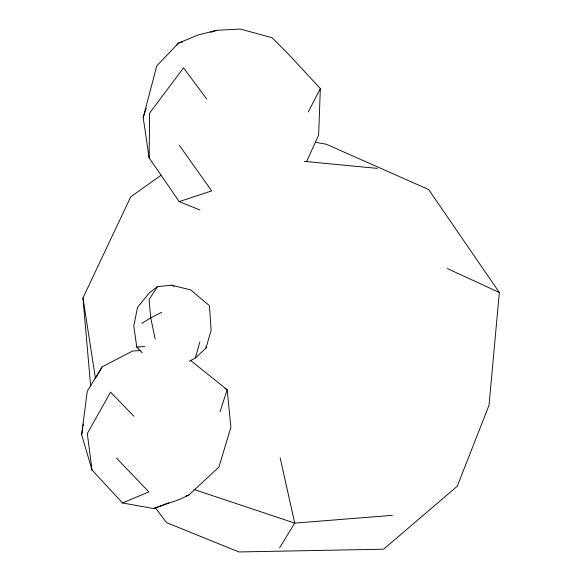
<?xml version="1.0" encoding="UTF-8"?>
<svg xmlns="http://www.w3.org/2000/svg" width="581" height="581" viewBox="0 0 581 581"><rect width="100%" height="100%" fill="white"/><g stroke="black" fill="none" stroke-linecap="round" stroke-linejoin="round"><path stroke-width="0.87" d="M199.937 209.981L179.238 201.636L149.135 157.894L149.615 113.128L183.516 67.846L206.647 98.93M149.135 157.894L143.18 117.602L156.768 65.907L178.432 43.132L198.07 34.976L216.757 30.299L240.338 29.05L272.002 37.692L287.065 52.682L320.334 88.515L318.642 135.053L306.695 161.395M189.253 361.237L195.289 358.063L206.052 348.019L206.168 346.276M315.606 142.323L326.326 144.233L428.669 189.559L499.333 292.497L489.035 405.189L457.283 486.217L383.627 549.205L238.885 551.95L166.551 522.624L155.2 507.474M190.343 360.249L227.178 389.757L230.897 427.267L218.906 467.066L188.89 494.983L180.095 499.21L153.595 508.564L122.489 502.964L91.994 469.985L81.667 434.741L87.259 391.245L102.096 366.843L132.65 351.026L140.587 350.539M81.667 434.741L82.792 427.645M83.076 425.866L83.359 424.094M195.289 358.063L199.842 341.875M206.052 348.019L211.128 330.197L209.443 305.708L190.655 289.868L171.482 285.227L157.415 286.644L149.426 292.766L137.515 307.327L133.79 326.064L136.76 347.024L142.236 352.892M143.18 117.602L146.216 108.189M220.025 411.66L227.178 389.757L224.891 388.384M90.658 386.278L82.967 297.966L130.71 196.857L161.002 175.302M308.264 111.995L320.334 88.515M96.431 377.084L97.303 375.508M98.174 373.932L102.096 366.843M279.563 547.919L294.734 523.111L280.18 457.915M157.415 286.644L149.092 299.571L150.74 317.88L155.178 339.035M176.827 45.282L178.432 43.132L182.688 41.701M141.808 323.363L150.74 317.88L161.598 312.28M122.489 502.964L148.889 491.904L116.389 457.981M153.595 508.564L168.722 502.739M185.528 496.276L188.89 494.983M210.794 32.296L216.757 30.299M179.238 201.636L211.673 190.902L179.34 145.308M392.32 515.347L294.734 523.111L194.018 489.5M144.734 346.545L136.76 347.024L138.111 347.888M304.299 161.373L377.323 168.381M171.482 285.227L173.922 286.201M447.37 268.582L499.333 292.497M133.884 416.207L110.564 392.175L87.324 433.52L91.994 469.985M82.967 297.966L95.473 378.659"/></g></svg>
